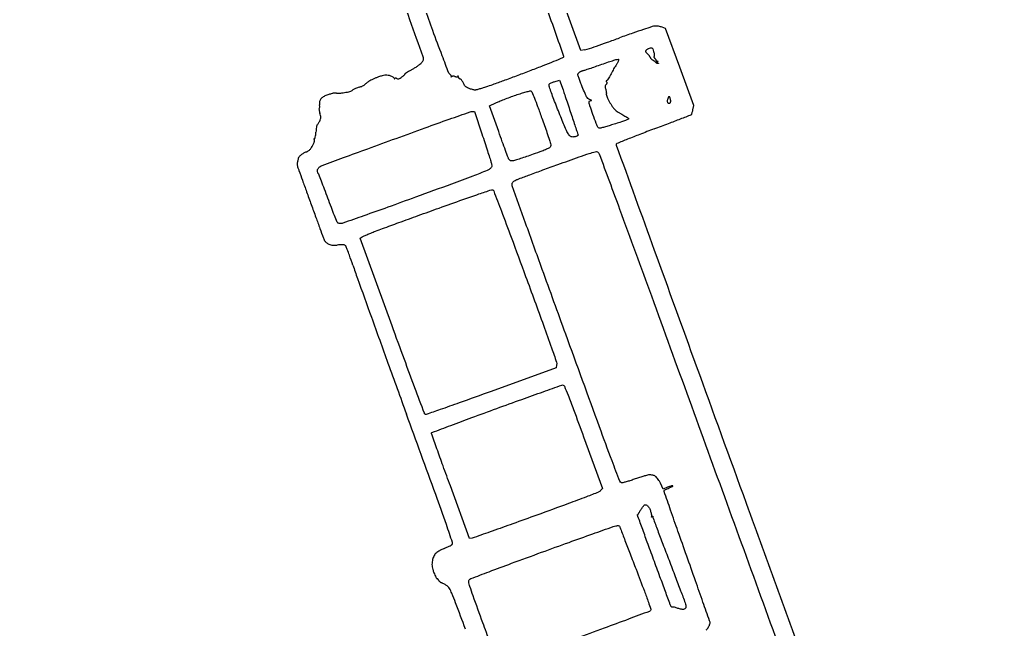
# Model space of a CAD drawing. Header units: metres. Extents: x 26.3 to 44.2, y 14.4 to 19.6.
# Drawn here: x 28.6807 to 28.837, y 15.6742 to 15.7706 of the extents above; entities that cross this region are included whole.
import ezdxf

# ---------------------------------------------------------------- set-up
doc = ezdxf.new("R2010")
doc.units = ezdxf.units.M
doc.header["$MEASUREMENT"] = 0
doc.layers.add('Suspensions', color=6, linetype='Continuous')

msp = doc.modelspace()

# ---------------------------------------------------------------- linework, layer by layer
at = {"layer": 'Suspensions'}
for p, q in [((28.76961924019195, 15.76574288955378), (28.76120291405589, 15.78897269066203)), ((28.78301018213119, 15.76921789349726), (28.78247167216519, 15.7694444511666)), ((28.78526218903227, 15.7631364159264), (28.78301018213119, 15.76921789349726)), ((28.77019432158026, 15.76585064323209), (28.76961924019195, 15.76574288955378)), ((28.78751419766345, 15.75705493898519), (28.78526218903227, 15.7631364159264)), ((28.78734974481498, 15.75636970002919), (28.78751419766345, 15.75705493898519))]:
    msp.add_line(p, q, dxfattribs=at)
for points in [[(28.7880937947789, 15.58886764735399, -9e-06), (28.78271807773075, 15.60371463670833, -0.091432), (28.78268273703631, 15.60392685457363, -0.299413), (28.78283502586891, 15.60414984711356, -0.004576), (28.78435571974841, 15.60475834129, -0.005091), (28.78691643125866, 15.60572599027893, -0.000512), (28.7930487475221, 15.60796508356959, -0.000626), (28.79868815632567, 15.61000966410958, -0.00419), (28.8015024687965, 15.61099943174325, -0.002185), (28.80334680635071, 15.61162176150239, -0.302879), (28.80356051721494, 15.61156327393618, -0.091468), (28.80365453022755, 15.61140393423787, -5e-06), (28.80972229165918, 15.59481243747512, -0.000212), (28.81641032528297, 15.57650026192034, -0.000128)], [(28.76375103618077, 15.7736504735921, -0.001887), (28.76553225826387, 15.76865402413429, -0.000293), (28.76686397347838, 15.7648663294682, -0.25685), (28.76683348015222, 15.76468357363425, -0.129295), (28.76671166475116, 15.76459183410392, -0.00063), (28.76526404382185, 15.76400176159562, -0.002832), (28.76360814151186, 15.76334012301342, -0.001782), (28.76166625522016, 15.76258492079274, -0.001781), (28.75960520014307, 15.76180023502846, -0.001898), (28.75758189139982, 15.76104691868921, -0.001802), (28.7558366355645, 15.76041179352524, -0.008826), (28.75484260271953, 15.76007379822281, -0.001051), (28.75415645630628, 15.7598555140029, -0.001698), (28.75357145221581, 15.75967294138217, -0.000249), (28.75305166085017, 15.7595129383957, -0.118999), (28.75301686739592, 15.75951080651018, 0.056861), (28.75299207079133, 15.7595123464907, 0.01205), (28.75294882435967, 15.75950906800429, 0.012466), (28.75289859665562, 15.75950277436178, 0.011553), (28.75284744537926, 15.75949385008338, -0.104741), (28.75276616695549, 15.75949489880903, -0.007879), (28.75255046956249, 15.75954708682097, -0.01061), (28.75229329231855, 15.75961947052119, -0.007864), (28.7520121597598, 15.75970993030267, -0.025946), (28.75162694086211, 15.75986330628832, -0.071486), (28.75138202084588, 15.76002151039706, -0.075901), (28.75119985858363, 15.76023645251026, -0.032014), (28.75102208751323, 15.76057174173055, 0.024042), (28.75089920058444, 15.76081271598763, 0.029826), (28.75076142874662, 15.76102332521322, 0.030712), (28.75062821627866, 15.76118137081321, 0.152298), (28.75052778728401, 15.76123712408507, -0.038859), (28.75044415968958, 15.76126136969408, -0.045868), (28.75037005528202, 15.76129730711585, -0.051927), (28.75031511891258, 15.76133880838883, -0.152168), (28.75029189075856, 15.76137955905148, 0.024496), (28.75027842290106, 15.76142918592179, 0.007914), (28.75025375179744, 15.76150125984691, 0.00787), (28.75022373836281, 15.76158066327011, 0.008755), (28.75019224088757, 15.76165628958015, 0.01526), (28.75015255954315, 15.76174000010529, 0.347009), (28.75012989784684, 15.76175038211155, 0.319814), (28.75011286362227, 15.76173069741511, 0.014155), (28.75010657574236, 15.76163546948397, -0.184342), (28.7500753842584, 15.76156215585236, -0.193523), (28.75000401079382, 15.76153013909551, -0.092817), (28.74988260355349, 15.76154796227876, -0.026372), (28.74970495141677, 15.76161966232197, 0.04551), (28.74954377106027, 15.7616776536502, 0.055654), (28.74938533792799, 15.76170050137863, 0.065606), (28.74925273832192, 15.76168733232646, 0.16145), (28.74917033336046, 15.76163679090923, -0.017449), (28.74911855309206, 15.76157955542626, -0.177663), (28.74909016819193, 15.76156588335196, -0.511143), (28.74907881360681, 15.7615787544896, -0.04125), (28.74909474099436, 15.76162942040129, 0.158674), (28.74909997819449, 15.76170174823315, 0.080017), (28.74906379830693, 15.76178681547946, 0.06655), (28.74899341709871, 15.76187127329465, 0.053553), (28.74889824611942, 15.76194156488685, -0.170526), (28.7486945808418, 15.76218148715475, -0.001007), (28.74764369128197, 15.7649396922833, -0.002678), (28.7461637444643, 15.7689117635402, -0.000543), (28.74358313908504, 15.77597670776208, -0.000563)], [(28.78946628994876, 15.67405925445408, 0.051486), (28.7897553069893, 15.67439936518202, 0.031588), (28.78989496416088, 15.67463323569152, 0.033219), (28.79000142640185, 15.67487901540517, 0.035246), (28.79006353757843, 15.67510180642821, 0.110092), (28.79006077020766, 15.67525649686211, 0.025211), (28.78999049518183, 15.67549408104833, 7.9e-05), (28.78894638420005, 15.67846311641034, 0.00045), (28.78776226740525, 15.68181892490147, 0.000282), (28.78637055061348, 15.68574473823829, -0.000722), (28.78498629450502, 15.68966045437765, -0.001181), (28.78382593362606, 15.6929830149013, -0.000108), (28.78279462866899, 15.69596069282236, -0.135242), (28.78278659178399, 15.69608542597315, -0.198586), (28.78283792932086, 15.69616101881703, -0.019789), (28.78302923311637, 15.69627636103254, -0.022499), (28.78327806738295, 15.69639903051812, -0.01599), (28.78356682826929, 15.69651471372636, 0.012713), (28.78384421311439, 15.69662373657735, 0.026029), (28.78405437998567, 15.69672576625714, 0.037031), (28.78418130726127, 15.69680856993946, 0.563698), (28.78417670539673, 15.69685107017893, 0.162097), (28.78408764390311, 15.69686135222245, 0.016063), (28.78387566929906, 15.6968097957132, 0.018929), (28.78362105678786, 15.69672863790433, 0.013919), (28.78334535320143, 15.69662035238479), (28.78265176193553, 15.69632539417806), (28.78220155880391, 15.69725462493497, 0.01722), (28.78197461803621, 15.6976846415375, 0.031474), (28.78175635484272, 15.69801563655251, 0.038941), (28.78154063074893, 15.6982597539999, 0.065893), (28.78132169338734, 15.69842195607073, 0.057312), (28.78111569636336, 15.69850700140585, 0.031848), (28.78084978605983, 15.69856461262856, 0.031336), (28.78056959212111, 15.69858906015524, 0.043684), (28.78031855548542, 15.69857324170612, 0.030149), (28.77999626233307, 15.69850436959826, 0.005676), (28.77941738500881, 15.69833655940472, 0.006051), (28.77874475090965, 15.69812434736456, 0.00551), (28.77805604888315, 15.69788942428685, -0.008286), (28.7773862516492, 15.69766509509614, -0.011078), (28.77677102754294, 15.6974852137751, -0.008442), (28.77625484003733, 15.69735592754037, -0.104223), (28.77605334272399, 15.69735172869965, -0.259995), (28.77576879283598, 15.69758926512375, -0.001651), (28.77455276896768, 15.70078903331292, -0.00254), (28.77255241393767, 15.70618847567008, -0.000191), (28.76720311916393, 15.7208732033598, -0.00042), (28.76348545870292, 15.73111774891263, -0.001119), (28.76085454980725, 15.73843779217649, -0.000146), (28.75874383223856, 15.7443575253618, -0.121731), (28.75871333361952, 15.74466169194008, -0.103172), (28.75877164157651, 15.74482245457741, -0.065475), (28.75889803476036, 15.7449773783145, -0.051171), (28.75909341204279, 15.74512697058008, -0.027496), (28.75936062106859, 15.74527163885906, -0.020937), (28.75979492415316, 15.74545493786074, -0.000705), (28.76153989760587, 15.74610397991353, -0.001332), (28.76360329551054, 15.74686190621541, -0.000928), (28.76593613560708, 15.74770685619032, -0.00105), (28.7693304652293, 15.74892110194279, -0.008128), (28.77092777664669, 15.74945964277689, -0.011296), (28.77188739482897, 15.74974218121868, -0.176829), (28.77222264622549, 15.74971318025547, -0.197647), (28.77250693914173, 15.74940444285742, -0.000208), (28.77574235377015, 15.74063690216044, -0.000932), (28.78077237332544, 15.72690994492379, -9.4e-05), (28.79270786954435, 15.69412987977036, -8.7e-05), (28.80497432016086, 15.66040295903383, -0.000997)], [(28.7551928756896, 15.67214880799314, -0.001416), (28.75408158104004, 15.67517536294167, -0.000648), (28.75253489473378, 15.67944204882745, -0.01024), (28.75204006525178, 15.68090581100238, -0.025541), (28.75183808933294, 15.68168240500558, -0.246691), (28.75192936661381, 15.68199940646623, -0.111167), (28.75218218235077, 15.68216696352723, -0.000548), (28.7550660854132, 15.68326161262017, -0.00219), (28.75862642477077, 15.68459075879992, -0.000939), (28.76339186602229, 15.68633588507059, -0.000686), (28.76773213286868, 15.68790932522475, -0.00107), (28.77147546754956, 15.68925150760199, -0.000285), (28.77474504455507, 15.6904138300757, -0.038219), (28.77515163625114, 15.69052399265861, -0.026718), (28.77542810053696, 15.69056147895622, -0.101225), (28.77560042063608, 15.69054062701253, -0.149348), (28.77571372076337, 15.69045996529146, -0.084793), (28.77579309423263, 15.69030986554184, 0.011894), (28.7758786942668, 15.6900686734294, 0.000101), (28.77658374170098, 15.68822371498291, 0.000357), (28.77739534928336, 15.68610574226757, 0.00023), (28.77833873359505, 15.68365252025645, -0.001019), (28.77966576686362, 15.68018533286271, -0.006807), (28.78029900533427, 15.67844997120842, -0.006152), (28.78066771787858, 15.67735196914134, -0.24495), (28.78062622611337, 15.67710846140707, -0.141734), (28.78046450357184, 15.67698805375382, -0.000232), (28.77712520556566, 15.6757389897157, -0.001732), (28.77330928844134, 15.67432871061255, -0.00099), (28.76869277031446, 15.67265106301385, -0.000757)]]:
    msp.add_lwpolyline(points, format="xyb", dxfattribs=at)
for points in [[(28.78048602623983, 15.76613324196646, -0.034655), (28.78076520640651, 15.76618960237387, -0.213698), (28.78090220746161, 15.76614854751456, -0.136039), (28.78099743159062, 15.76600576683622, -0.011596), (28.7811265278036, 15.7655802529856, -0.017865), (28.78119050655434, 15.76531379365741, -0.025634), (28.78122646567073, 15.7650736968813, -0.023725), (28.7812361138405, 15.76488078033688, -0.220771), (28.78120208889022, 15.76480698796509, 0.226834), (28.7811778682575, 15.76475282546061, 0.096194), (28.78119546032421, 15.76467319216455, 0.067261), (28.78125220609902, 15.76457928046092, 0.040674), (28.78134179453083, 15.76448486057936, -0.030736), (28.78143059305138, 15.76439492046907, -0.061087), (28.78148668035, 15.76431214746616, -0.107974), (28.78150321388148, 15.76424959714717, -0.321848), (28.78148029122637, 15.7642145705674, 0.312898), (28.78146497048449, 15.76419197081015, 0.246367), (28.78147936459266, 15.76416523597993, 0.069642), (28.78154047742056, 15.76413535663144, 0.02276), (28.78163738344869, 15.76410851776572, -0.007698), (28.78179810494195, 15.7640691757592, -0.246379), (28.78182706906295, 15.76404280231637, -0.392993), (28.78181492226872, 15.76401406089216, -0.013145), (28.78169065998287, 15.76396214169107, 0.015506), (28.78156796985053, 15.76391019904257, 0.39027), (28.78155506327544, 15.76387924909025, 0.234639), (28.78158606563152, 15.76384973588789, 0.008342), (28.781748808234, 15.76380238068411, -0.011445), (28.78186760837413, 15.76376701032575, -0.168494), (28.78190189914195, 15.76374115112377, -0.529769), (28.78189345262781, 15.7637202186673, -0.030734), (28.78181223401264, 15.76370782205058, -0.060611), (28.78172542364549, 15.76371051947365, -0.057938), (28.78164038730033, 15.76373386045504, -0.062587), (28.78156974346081, 15.76377324805478, -0.109583), (28.78152584700075, 15.76382341527661, 0.076045), (28.78147753164993, 15.76388666002559, 0.021412), (28.78138424227505, 15.7639691167225, 0.021061), (28.78126941047808, 15.76405441734986, 0.02079), (28.78114732515179, 15.7641301454725, -0.024457), (28.78102259444547, 15.76420878649203, -0.021213), (28.78089985576001, 15.76430284233936, -0.021758), (28.78079596593106, 15.76439766480488, -0.056683), (28.78073287904027, 15.76447660086452, 0.000152), (28.78068174567338, 15.76455792430905, 7.9e-05), (28.78061796599787, 15.7646592532619, 7.9e-05), (28.78055248771171, 15.76476320877448, 0.00012), (28.78049566880271, 15.76485333764645, 0.0313), (28.78042838164498, 15.76494653787942, 0.013754), (28.78032851787631, 15.76506146373852, 0.01355), (28.7802155538924, 15.76517796024113, 0.017683), (28.78010576488959, 15.76527787369044, -0.042069), (28.77998783789713, 15.7653961946153, -0.090883), (28.77992438265898, 15.76550743680703, -0.10477), (28.77990943182538, 15.7656233010383, -0.069615), (28.77993870310881, 15.76575452993942, -0.107217), (28.78000724052887, 15.76586096986319, -0.044982), (28.78013878522481, 15.76597069347101, -0.041778), (28.78030603001464, 15.76606684695873, -0.042473)], [(28.77000555672001, 15.76260040054991, 0.036969), (28.77022194878226, 15.76265440939394, 0.001479), (28.77099229757829, 15.76291093745581, 0.002596), (28.77190270648255, 15.76322236991161, 0.001833), (28.77292243288257, 15.76358131864421, -0.004385), (28.77398675025747, 15.76394987039737, -0.009183), (28.77482211421136, 15.76421398498029, -0.003846), (28.77549597521749, 15.76440787622855, -0.391954), (28.77557572158224, 15.76436690312037, -0.143863), (28.77558101779642, 15.7642833627337, -0.02189), (28.77553658419156, 15.76412043143458, -0.022989), (28.7754649147145, 15.76392767543765, -0.018095), (28.77537039356157, 15.7637259261101, -0.010299), (28.77526569144064, 15.76353193383511, -0.014262), (28.77516337466203, 15.76336279504469, -0.010752), (28.77507223797392, 15.76322786923116, -0.146715), (28.77502607354591, 15.76319175272574, 0.169749), (28.77497630631565, 15.76314907757338, 0.003043), (28.77479952026676, 15.76284002631151, 0.007219), (28.77459907320638, 15.7624722979399, 0.004709), (28.77437791584067, 15.76204248522876, -0.012072), (28.77415130328524, 15.76161756652362, -0.018914), (28.77393417874682, 15.76126493568779, -0.01364), (28.77374230120972, 15.76099445702659, -0.29054), (28.77365441441555, 15.7609612755612, 0.148833), (28.77360772210436, 15.76095701523694, 0.315526), (28.77358898572209, 15.76092797785948, 0.133362), (28.77360610700023, 15.76087329300742, 0.036743), (28.77366056746862, 15.76080045390495, -0.101827), (28.77371395624086, 15.76070556919926, -0.115966), (28.77372213386521, 15.76060182174325, -0.103381), (28.77368257725351, 15.76049617596581, -0.067639), (28.7735985601055, 15.76039629928733, 0.108415), (28.77350526086813, 15.76026518317513, 0.083166), (28.77346394794154, 15.76009377478417, 0.060989), (28.77347532605483, 15.75987199270038, 0.027309), (28.77354135544, 15.75958701665896, -0.01737), (28.7736008776225, 15.75935151459082, -0.025325), (28.77363543761587, 15.75914028423837, -0.023117), (28.77364651949726, 15.75897085199541, -0.232092), (28.77361736085216, 15.75890843198433, 0.314461), (28.77359737889465, 15.75883992131394, 0.010206), (28.77369991577728, 15.75855546335863, 0.016234), (28.77384500839236, 15.7582111761794, 0.01015), (28.77403594298471, 15.75781752981943, 0.014645), (28.77426433042538, 15.75740065256517, 0.013389), (28.77452334919603, 15.75698498209364, 0.013534), (28.77477460195349, 15.7566263355855, 0.041863), (28.77496986158586, 15.7564045333117, 0.033827), (28.77518935658433, 15.75622053576778, 0.012877), (28.77551811978374, 15.75599354846683, 0.012684), (28.77588918023222, 15.75576443690815, 0.015174), (28.77625015212831, 15.75556843765652, -0.01048), (28.77658466252084, 15.75539084850034, -0.014616), (28.77687556412461, 15.75521716741479, -0.010959), (28.77710726103646, 15.75506223898616, -0.153802), (28.77716748116092, 15.75498372319767, -0.394807), (28.77712909756226, 15.75489368596804, -0.009609), (28.77667505751085, 15.7547035599135, -0.013238), (28.77603362255597, 15.75446878778801, -0.004677), (28.77510309456046, 15.75416553749265, -0.003283), (28.77426617194059, 15.75390745493739, -0.004412), (28.77350449503662, 15.75368535556894, -0.003066), (28.77286385664683, 15.75350889970899, -0.046277), (28.7726364101663, 15.75346982283957, -0.178256), (28.77241063026352, 15.75353356191231, -0.116564), (28.77223222571043, 15.75374080155354, -0.032816), (28.77202204986787, 15.75422033501487, -0.002279), (28.77152621650753, 15.7556091718624, -0.002109), (28.77104527723725, 15.75699456724661, -0.032791), (28.7709139349842, 15.75747977449227, -0.153272), (28.77093759218605, 15.75770342771481, -0.269389), (28.77108276380703, 15.75781038119565, 0.008705), (28.77128232581961, 15.75783567617933, 0.509132), (28.77129704124915, 15.7578635674761, 0.183641), (28.77125843610847, 15.75789961682885, 0.003134), (28.770985089707, 15.75800931874443, -0.097793), (28.77072784786968, 15.75817433022934, -0.069289), (28.77051505918622, 15.75844450851351, -0.0311), (28.77026854817711, 15.7589339304044, -0.004206), (28.76982495359267, 15.75999496086136, -0.004999), (28.7695428796226, 15.76070616399796, -0.007425), (28.76931139835323, 15.76133496124407, -0.003735), (28.76912794952267, 15.76186980850782, -0.134889), (28.7691208756808, 15.76199881886067, -0.086421), (28.76915449762775, 15.76208160525726, -0.034395), (28.76922666004663, 15.76218121337474, -0.032757), (28.76932113641098, 15.76228037454959, -0.035342), (28.76942550905069, 15.76236365121697, -0.033429), (28.76954986727468, 15.7624375136401, -0.020404), (28.76970526059718, 15.7625084641428, -0.020414), (28.76986571208675, 15.76256643263567, -0.033809)], [(28.76540173665425, 15.76081792328387), (28.76624717777634, 15.76107633177866), (28.76677760203589, 15.75952883537761, -0.001069), (28.76704319103813, 15.75874855251404, -0.00038), (28.76741950901596, 15.75763236257462, -0.000377), (28.7678307026245, 15.75640659248087, -0.000445), (28.76821796436057, 15.75524583713062, -7.1e-05), (28.76856926931032, 15.75418922879045, -0.000111), (28.76887084128026, 15.75328109355493, -2.7e-05), (28.76913486066247, 15.7524853066373, -0.004471), (28.76916273666382, 15.75239868854914, -0.276878), (28.76915005661937, 15.75234637908627, -0.047865), (28.76906859285642, 15.75227816726602, -0.040247), (28.76894569929731, 15.75220763991143, -0.025767), (28.7687933385899, 15.75214518609145, -0.038569), (28.76861593547142, 15.75209791637849, -0.029752), (28.76841717368247, 15.75207317913368, -0.030507), (28.76822764370307, 15.75207254639897, -0.060984), (28.7680804154981, 15.75209925685071, -0.112458), (28.7679282425596, 15.75218745495498, -0.038342), (28.76775408841034, 15.75237631428916, -0.032685), (28.76757303689623, 15.75263930991955, -0.021189), (28.76739748784964, 15.75296434890954, -0.013032), (28.76718530917849, 15.75343097363122, -0.001819), (28.76677506127741, 15.75440930523788, -0.00208), (28.76629831653445, 15.75557155207892, -0.001764), (28.76580410999031, 15.75680324948292, -0.003193), (28.76533595875919, 15.75800432870408, -0.004618), (28.76493887674129, 15.75907208367906, -0.002451), (28.76461606773069, 15.75997917677263, -0.073949), (28.76457063053576, 15.76021624900568, -0.096278), (28.76460011087037, 15.76041100989385, -0.151644), (28.7647007306612, 15.76054525877141, -0.072371), (28.76491900494738, 15.76065948386436, -0.010251)], [(28.75930392197157, 15.75869642630562, -0.005841), (28.76019688294052, 15.75899186787309, -0.010322), (28.76094132053153, 15.75921174473028, -0.006312), (28.76154564645489, 15.75936858445931, -0.171048), (28.76170758220886, 15.75935274289237, -0.187551), (28.76184006903043, 15.75921437030284, -0.003155), (28.76224597180008, 15.75821716725262, -0.006441), (28.76275252797079, 15.75690089723395, -0.002451), (28.76342607503647, 15.75505334585579, -0.001697), (28.76424083157725, 15.75275948936063, -0.010648), (28.76462799819608, 15.75157774140687, -0.015387), (28.76482523000552, 15.75084964264875, -0.169109), (28.76479508486826, 15.75055302805706, -0.152275), (28.76461784272125, 15.75035835275244, -0.028112), (28.76418091719284, 15.75013431906296, -0.016528), (28.76343725418405, 15.74983337086657, -0.003009), (28.76203834630272, 15.74932990803794, -0.002874), (28.76099883571908, 15.74896954854521, -0.003715), (28.76004050176406, 15.74865141239258, -0.002825), (28.75923448422406, 15.74839549644234, -0.032757), (28.75891261394709, 15.74831799023856, -0.037852), (28.75867160913742, 15.74829499138866, -0.077065), (28.75848358966764, 15.74832040444069, -0.09582), (28.75833902757818, 15.74839552485774, -0.089503), (28.7582288131606, 15.74852068738137, -0.045721), (28.75812002013788, 15.74874472046505, -0.000909), (28.75767445563033, 15.74993253355418, -0.002158), (28.75716224738467, 15.75132390060812, -0.001446), (28.75658798965839, 15.75291919470303), (28.75512259612831, 15.75702731519011), (28.75611648254671, 15.75748472514917, -0.013155), (28.75664288575287, 15.75771040440186, -0.003858), (28.75746277006361, 15.75802934479722, -0.003872), (28.75839121611004, 15.75837408835346, -0.004147)], [(28.78358159771834, 15.75851700230673, -0.398323), (28.78359257457261, 15.75851224285481, -0.003827), (28.78362915159497, 15.75842474939032, -0.009822), (28.78366993252097, 15.75831919179744, -0.005892), (28.78371440326703, 15.75819236349242, -0.02968), (28.78375358287503, 15.75804862762689, -0.024363), (28.78377863521633, 15.75789145953921, -0.02503), (28.78378736486677, 15.75774439814897, -0.057772), (28.78377564865396, 15.75763446997659, -0.048302), (28.7837459917813, 15.75754440731845, -0.046291), (28.78369927439559, 15.75746033058759, -0.049869), (28.78364352914302, 15.75739405920611, -0.106081), (28.78358706030184, 15.7573586204957, -0.172793), (28.78352769120771, 15.7573582128647, -0.093669), (28.78346362897871, 15.7573950758645, -0.074039), (28.78340454940522, 15.75746324954963, -0.054348), (28.78336028398935, 15.75755312146163, -0.075569), (28.78333636180927, 15.75767222959223, -0.035013), (28.78333994255451, 15.75783042579904, -0.033667), (28.78336719890796, 15.75799939458752, -0.039834), (28.78341606679329, 15.75815360975611, -0.003977), (28.78347307359032, 15.75829055620899, -0.006256), (28.78352442971441, 15.75840714693793, -0.002091), (28.78357022499043, 15.75850657518508, -0.199052)], [(28.74034409286001, 15.75185904916726, -0.001003), (28.7449629096887, 15.75353261527408, -0.001784), (28.74877380034189, 15.75488945958025, -0.000375), (28.75205874412717, 15.75604308503591, -0.089827), (28.75237056208435, 15.75609270619427), (28.7527625169901, 15.75608432990487), (28.75392860754508, 15.75257233497552, -0.000611), (28.75438963582165, 15.75117812504411, -0.000784), (28.75481028721659, 15.74989402062943, -0.000601), (28.75515997428291, 15.74881646894657, -0.006748), (28.75529258407448, 15.74838641053038, -0.001247), (28.75537132625843, 15.748115748954, -0.001482), (28.75544426552696, 15.7478598302427, -0.001283), (28.75550460632901, 15.74764359137805, -0.009546), (28.75553106725889, 15.74754016172899, -0.164172), (28.7555227088117, 15.74745155935842, -0.038387), (28.75545067690555, 15.74731852200964, -0.035574), (28.75533953656668, 15.74717051949041, -0.028461), (28.75520038757855, 15.7470276277066, -0.092667), (28.7547722928681, 15.74676104389915, -0.002034), (28.75248011750184, 15.74587703994708, -0.003118), (28.74912600024136, 15.74462302888995, -0.000707), (28.74341827897252, 15.7425386891158, -0.000867), (28.73901674044046, 15.74094702740979, -0.001384), (28.73524840613394, 15.73960349738848, -0.000259), (28.73191934303791, 15.73842888978807, -0.073194), (28.7316296692916, 15.73837241333909, -0.030186), (28.73147343828901, 15.73837458926478, -0.028973), (28.73131641837159, 15.7383954707317, -0.030244), (28.73118039730235, 15.73843029077977, -0.085432), (28.73109377762821, 15.73847555356566, -0.134877), (28.73100461258414, 15.73859268050091, -0.001124), (28.73057474922591, 15.73966799441948, -0.003891), (28.73009187569201, 15.74091197769733, -0.002484), (28.72954890481757, 15.74236544222978, 0.001968), (28.72900609852486, 15.74382305206086, 0.003023), (28.72852356149617, 15.7450803016223, 0.001018), (28.72809809742395, 15.74616261300025, 0.084925), (28.72800573848049, 15.74631460339384, -0.088093), (28.72794933320815, 15.74640875855519, -0.041843), (28.72791008673637, 15.74654504975142, -0.039751), (28.72789201215406, 15.74669847562675, -0.045066), (28.72789974904688, 15.74684638882387, -0.0808), (28.72794674634739, 15.74699641382989, -0.047306), (28.72804689370874, 15.74715637472891, -0.045815), (28.72818086091183, 15.74730148744729, -0.057504), (28.72832987033011, 15.7474076138273, -0.03714), (28.72863821838594, 15.74754893096851, -0.000166), (28.73201567818469, 15.74880160171349, -0.000797), (28.73585683756031, 15.75021784303554, -0.000503)], [(28.74716481951716, 15.74083101169762, -0.001161), (28.75089757219619, 15.74216245713111, -0.003459), (28.7534621313329, 15.74305059414741, -0.001017), (28.7554409829014, 15.74371611642238, -0.191949), (28.75565068439208, 15.74370417541608, -0.194864), (28.75579913815731, 15.74354473300076, -0.000412), (28.75701659500624, 15.74034905448253, -0.00215), (28.758571175965, 15.73620474523652, -0.000676), (28.76086251850174, 15.72998974623573, -0.000441), (28.76368640791635, 15.72227724017948, -0.003455), (28.76497224918877, 15.71867879582954, -0.002857), (28.76574297292567, 15.71643282710825, -0.139858), (28.7657649423173, 15.71596516957258), (28.76566864347064, 15.71555568968669), (28.75538379694394, 15.71181072847375, -0.000783), (28.75032613907676, 15.70997807802149, -0.003362), (28.74730456567391, 15.70891145887486, -0.001066), (28.74512851227131, 15.70816491448648, -0.250982), (28.74492661314658, 15.70819821186495, -0.140429), (28.74482628264005, 15.70833395130145, -0.00011), (28.74332170373344, 15.71236475134085, -0.001211), (28.74165338275873, 15.71687053751555, -0.00074), (28.73970509643763, 15.7221961859857), (28.73465591935989, 15.73606171440112), (28.73495733250171, 15.73625833195912, -0.040749), (28.73516032263413, 15.73636831668585, -0.003484), (28.73570384979126, 15.73660334011021, -0.004589), (28.73635765654634, 15.73687360542966, -0.00354), (28.73707540767585, 15.7371567302666, -0.004362), (28.73820622762919, 15.73758227203665, -0.000488), (28.74078854470161, 15.73852553663093, -0.000593), (28.74386408810153, 15.73964143159751, -0.000481)], [(28.75628410998162, 15.70910535885003, -0.001157), (28.76023959877058, 15.71054226448893, -0.001875), (28.76361026992085, 15.71174363947741, -0.000263), (28.76660820834308, 15.7127977432281, -0.139694), (28.76680068936388, 15.71280930398965, -0.245846), (28.7669903288946, 15.71264966056404, -0.003357), (28.76757355673498, 15.71119882143346, -0.005148), (28.76843101067257, 15.70895635119577, -0.000839), (28.77004143095599, 15.70458860188201), (28.7730369014, 15.69642212864612), (28.77273880944707, 15.69610252582356, -0.11114), (28.77237550325274, 15.69585459515959, -0.002703), (28.77047268250003, 15.69511204801363, -0.003795), (28.76763020912088, 15.6940451731907, -0.000793), (28.76263079749208, 15.6922208766621, -0.000776), (28.75883935396962, 15.69085083246896, -0.001217), (28.75557556270157, 15.68968614246964, -0.000299), (28.75271648525178, 15.68867563774546, -0.04761), (28.75238860918612, 15.68859401362278), (28.75195634088212, 15.68852919692177), (28.74893466905053, 15.69683117204804, -0.000885), (28.74777970307584, 15.70002198124306, -0.001455), (28.74681527257059, 15.70272587921213, -0.000121), (28.74595860567671, 15.70515179293249, -0.196355), (28.74596289948343, 15.70524016600675, -0.196425), (28.74602808472132, 15.70530047391146, -7.9e-05), (28.74901534043138, 15.70641971209187, -0.001177), (28.75234226948789, 15.70765669319449, -0.000714)], [(28.78003023866239, 15.69380579628802, -0.101275), (28.78015682854974, 15.69371613616164, -0.031875), (28.78030506137551, 15.6935361491222, -0.030366), (28.78044887984617, 15.69330903996206, -0.029403), (28.78056584960268, 15.69306377430116, -0.021182), (28.78065892812868, 15.69280383866306, -0.020208), (28.78073132848841, 15.69253287334102, -0.020632), (28.78077562384203, 15.69228864509914, -0.065014), (28.7807770064913, 15.69212251317125, 0.012303), (28.78076134605038, 15.69196143102906, 0.178436), (28.78077696565613, 15.6919072812146, 0.450909), (28.7808116304053, 15.69190416790738, 0.036266), (28.7808814208593, 15.6919805008255, -0.038199), (28.78094674832797, 15.69205140023235, -0.29532), (28.78098906837785, 15.69205890895715, -0.26973), (28.78101616493411, 15.69202290513456, -0.033909), (28.78102128123906, 15.69192158216646, 0.093458), (28.78105263156164, 15.69173788325146, 0.00039), (28.78176969792987, 15.68981058509395, 0.001913), (28.78259473225831, 15.68762396022836, 0.001203), (28.78357496068502, 15.6850742365298, -0.001337), (28.78456151068226, 15.68250600854636, -0.002009), (28.78540712111046, 15.68025989578678, -0.0008), (28.78612175359494, 15.67832885689, -0.045571), (28.78622020620003, 15.67796138276676, -0.030964), (28.78624907247071, 15.6776970704216, -0.110373), (28.78621995462485, 15.6775304220215, -0.142533), (28.78612816284077, 15.67741597670661, -0.065738), (28.78595731341425, 15.67732695439019, -0.089135), (28.78577856472877, 15.67729603812654, -0.032638), (28.785521752136, 15.67731450583748, -0.031106), (28.78523740967733, 15.67737191750623, -0.032426), (28.78496642586421, 15.67746360225676, 0.017806), (28.7847074531686, 15.67755974491124, 0.021803), (28.78445907841661, 15.67763016154043, 0.020933), (28.7842489512961, 15.67767074918184, 0.12515), (28.78413887048201, 15.67765969817127, -0.133235), (28.78405937602692, 15.6776529922449, -0.094592), (28.7839755191684, 15.67768545844178, -0.082613), (28.7839000726975, 15.67775201126548, -0.070558), (28.78384529337933, 15.67784293735198, -0.011771), (28.78376644909049, 15.67804161176925, -5.6e-05), (28.78300156467314, 15.68011042062574, -0.000261), (28.78213319967526, 15.68246369077805, -0.000165), (28.78112276415548, 15.6852091645444, -0.000709), (28.78012490541805, 15.68793515221634, -0.001196), (28.77929690538291, 15.69022407678702, -8.2e-05), (28.77856169394166, 15.69227284441316, -0.665658), (28.77858045962607, 15.69229000072027, 0.266081), (28.77861697090906, 15.69229315168828, 0.053608), (28.77866819763869, 15.69233747492568, 0.043619), (28.77872380647305, 15.69240865399359, 0.028158), (28.7787757973736, 15.69249951733274, -0.010143), (28.77883679212221, 15.69261562293103, -0.004496), (28.7789217489572, 15.69276644567392, -0.004448), (28.77901461893894, 15.69292463564467, -0.005984), (28.77910168962124, 15.69306609755063, -0.008622), (28.77919580372931, 15.69320945097278, -0.005425), (28.77931043166855, 15.69337379279298, -0.005445), (28.77942674415322, 15.69353305953403, -0.009937), (28.77952562750085, 15.6936600633471, -0.041808), (28.77964841762121, 15.69378797197125, -0.110723), (28.77975895417101, 15.69384860157382, -0.120319), (28.7798789642264, 15.69385360462005, -0.054195)]]:
    msp.add_lwpolyline(points, format="xyb", close=True, dxfattribs=at)
for centre, radius, start, end in [((26.89675579506297, 15.11206065876996), 1.959757097374522, 19.63620087870196, 19.84063216578501), ((12.91601054720966, 10.12375602029227), 16.80375995548327, 19.61498169759572, 19.63629572751312), ((28.81164158574298, 15.67251539038177), 0.1017777592854947, 108.3949894837407, 109.4098056979483), ((28.81679813411635, 15.65700979850499), 0.1181183030517, 107.6985181467018, 108.3950034983333), ((28.78148098353991, 15.76768293175213), 0.001946690565784529, 94.47918625708378, 107.6984566231876), ((28.78147632981702, 15.76774243523431), 0.001887005379436863, 86.25779065066581, 94.47941491299953), ((28.78137068467666, 15.76612724940716), 0.003505642507363633, 81.08645032209607, 86.25777710539161), ((28.7813758001411, 15.76616000121851), 0.003472493620842545, 75.90126195541676, 81.08610364132794), ((28.78179936667367, 15.76784644270152), 0.001733674054834863, 67.1827990534534, 75.90130038356855), ((28.66978698627334, 16.05933417581291), 0.3102236974499201, 289.5894559323835, 289.9719622012482), ((28.85233494539421, 15.55702358520226), 0.2242290009424288, 109.4098193950259, 109.9720044560151), ((28.76966013255338, 15.76870165176483), 0.002900621928179688, 280.6123733818322, 288.7431276986928), ((28.67542881355751, 16.0464054553326), 0.2961563874225655, 288.7432606709448, 289.0439487493004), ((28.70902816279505, 15.94906847247044), 0.1931835536172676, 289.0439482694226, 289.5894030604972), ((28.74386207822813, 15.76446429577431), 0.0008294391401433929, 359.699380695187, 19.61507345252619), ((28.74422320582744, 15.76446240048973), 0.0004683065674077368, 338.6844638506261, 359.6994423698337), ((28.73654788639141, 15.77381808930954), 0.01273395485649141, 298.9420885789358, 301.2776128841345), ((28.73582528362714, 15.77500763404695), 0.01412577791890776, 301.277559799906, 303.4382342196655), ((28.73670002943555, 15.77368289184943), 0.01253828866901726, 303.4383473116937, 305.6065840997961), ((28.74251764204643, 15.76555892581454), 0.002546119703975541, 305.6063644374038, 312.6764826079544), ((28.74314922018595, 15.76487392057837), 0.001614388455243989, 312.676642227712, 321.5983568778345), ((28.74302271691372, 15.76497419735323), 0.001775814938334863, 321.5982150344872, 329.9045268428004), ((28.7432517182593, 15.76484147442842), 0.001511132126187737, 329.9045156750655, 338.6843486110326), ((28.74150741441963, 15.75054241192454), 0.01171187972673988, 114.2241189139381, 116.2928987291174), ((28.7421107172046, 15.74920154753629), 0.01318221695264047, 112.162047733397, 114.224181777957), ((28.74160538762921, 15.7504422357657), 0.01184256578101378, 109.9274771193066, 112.1621708788458), ((28.74140218760073, 15.75100266453524), 0.01124643604950919, 106.841599825661, 109.9273640298318), ((28.73881906951346, 15.75953590652007), 0.002330791494964918, 96.92693058880084, 106.8411621024629), ((28.73872362027812, 15.76032166127612), 0.001539260640891548, 84.08367461602506, 96.92738487712586), ((28.73860008707205, 15.75912974490361), 0.002737561559645388, 75.73740463535978, 84.08331281637382), ((28.73858705984351, 15.75907844420262), 0.002790490478369093, 70.13411691966688, 75.7376731863457), ((28.73883086406743, 15.75975322967481), 0.002073011605540867, 63.13173296613549, 70.13384788734693), ((28.73902628133005, 15.76013892969813), 0.00164063166331742, 55.88376454506107, 63.13201323918215), ((28.73984075652299, 15.7613411727902), 0.0001884752349926507, 20.27618813636633, 55.88338646341724), ((28.74045095043568, 15.76156660784853), 0.0004620303965135508, 200.2768542053171, 210.0298089065724), ((28.74014723379116, 15.7613910417841), 0.0001112209851765653, 210.0278326613157, 238.1193679064633), ((28.74010773353288, 15.76132753741146), 3.643411641415523e-05, 238.1220986832405, 295.1846064718533), ((28.74009808413214, 15.7613480634532), 5.911515079634436e-05, 295.1822502759874, 334.9990763336693), ((28.74021765376704, 15.76129230604721), 7.28158384152491e-05, 109.2984805271681, 154.9999158254239), ((28.7402702196529, 15.76114218652963), 0.0002318725638701122, 89.9975703825567, 109.2983051005672), ((28.74027021898078, 15.760987865571), 0.0003861935224344755, 75.23155763573176, 89.99844153039656), ((28.74020798352388, 15.76075180641947), 0.0006303188490693976, 65.00007970651649, 75.23111705157623), ((28.74066078828639, 15.761722850497), 0.0004411095215977722, 244.9999481724372, 266.2364869279688), ((28.74066131903461, 15.76173089164131), 0.0004491681624451168, 266.2362579276063, 287.1864652260046), ((28.74052642379803, 15.76216701921692), 0.0009056810177377394, 287.1867123352164, 300.85409446746), ((28.73862566220844, 15.76534875004692), 0.004611933261587765, 300.8540477427244, 304.9447611068719), ((28.73898702179428, 15.76483162530141), 0.003981061838351819, 304.9446733412297, 308.4690026806242), ((28.74030397293585, 15.7631741533128), 0.001864089069917036, 308.4689588429378, 314.6849429996118), ((28.74067856180935, 15.76279541788573), 0.001331400279107249, 314.6850691512711, 321.0663985605862), ((28.74172715677584, 15.76202817958224), 2.927431348084456e-05, 125.5181306514377, 231.7167226579654), ((28.74168865459118, 15.76197939746384), 3.287158984124338e-05, 321.0660866100586, 51.71740441192991), ((28.74764384593131, 15.75373909411581), 0.01021338686353692, 123.7636894301883, 125.5189686101648), ((28.74603797766069, 15.75614115541438), 0.007323973188811293, 120.6953613806344, 123.7634816654091), ((28.75020016444562, 15.74912990685077), 0.01547758620717508, 118.9420802111977, 120.6952968639582), ((28.73412368968123, 15.75881537520663), 0.0009408408967017765, 118.3392006519023, 130.8164219444405), ((28.73525583582949, 15.75671623817895), 0.003325821224056848, 113.4648881926771, 118.3395654220495), ((28.73541856804861, 15.75634139457895), 0.003734464710900659, 108.7086797243915, 113.4651506709336), ((28.73519496752953, 15.75700157554809), 0.00303744526845105, 103.1547467841908, 108.70814167903), ((28.733830393191, 15.76284009841988), 0.002958421011771945, 283.1552241765905, 288.7138871858027), ((28.73381768789933, 15.76287764941193), 0.002998063176661634, 288.7136127268349, 294.2170747686554), ((28.73399978226956, 15.76247279217963), 0.00255414005470082, 294.217089590781, 299.8799684302847), ((28.73501011561399, 15.76071434463734), 0.0005261086876199556, 299.8800572200474, 318.1550190734591), ((28.73642452982953, 15.75944769738977), 0.001372565276739775, 131.3543787297028, 138.1545373836328), ((28.73878180417943, 15.7567696674673), 0.004940279758834887, 128.7331645555851, 131.3549050578897), ((28.73910258107787, 15.75636968375224), 0.005453002675693888, 126.1476723807153, 128.7327483157565), ((28.73837758233557, 15.75736216681929), 0.004223919352760649, 123.0169749063065, 126.1476507397546), ((28.73737770516791, 15.75890083802601), 0.002388908880638852, 116.2927549779929, 123.0168910588892), ((28.72912771193217, 15.75755602444051), 0.00089044668983724, 143.2336803029325, 157.3680196360781), ((28.72920479695254, 15.75749843229115), 0.0009866701590313203, 129.6464230799472, 143.2338743917267), ((28.72990496040779, 15.75665346484817), 0.002084030101690647, 121.878768293424, 129.6462464571856), ((28.73012612484922, 15.75629786490599), 0.002502796180791542, 114.721298375827, 121.8788801725058), ((28.73028323119872, 15.75595666014297), 0.00287843310014623, 108.2765952198366, 114.7215876593948), ((28.73580294186006, 15.73924379749092), 0.02047919966898459, 107.4374168046026, 108.2766816313418), ((28.73608897705275, 15.73833263548186), 0.02143420349942851, 106.6259349458316, 107.4370106145187), ((28.73541919655785, 15.7405761763569), 0.01909281896354651, 105.8246985718142, 106.6263778489883), ((28.73109990750401, 15.75581517279331), 0.003253523830266237, 102.8566245239973, 105.8248382995565), ((28.73066553040229, 15.75771830698588), 0.001301447187113313, 96.80662562387438, 102.8558839145641), ((28.73074146265079, 15.7570822080367), 0.001942062188086738, 92.32528053185774, 96.80684346607826), ((28.73073627996556, 15.75720990374867), 0.001814261346645338, 87.76980034840744, 92.32536065751432), ((28.73078046845785, 15.75834429735743), 0.0006790074181540419, 78.28335842440552, 87.77070010774779), ((28.73103529547967, 15.75957294002471), 0.0005757832477225254, 258.2818802362897, 272.7435906214669), ((28.73055603454403, 15.7695718500689), 0.01058617250667118, 272.7441309383572, 274.4803890232698), ((28.73054462135287, 15.76971712954297), 0.0107318995997768, 274.4805459359546, 276.5261801212484), ((28.73014818354533, 15.77318272989745), 0.01422010096321481, 276.5260934486312, 278.1826001788117), ((28.73094215846769, 15.76766098929943), 0.008641569309725922, 278.1826555803636, 281.3696997506601), ((28.73192723052962, 15.76276221278518), 0.003644732479907459, 281.3696819404078, 287.4445907855942), ((28.73232363505082, 15.76150072763911), 0.0023224309567413, 287.4445766243886, 295.0552409999314), ((28.73293628300712, 15.76019018705425), 0.0008757609381012316, 295.0556046765015, 310.8170712479015), ((28.7281943207093, 15.75652682291122), 6.131058859052755e-05, 109.9993617920096, 180.8499622652977), ((28.72948537274876, 15.75654598493347), 0.001352504823284461, 180.8503148925486, 188.3776475713749), ((28.72814686015865, 15.75665721798811), 7.745316730273824e-05, 290.0009389302232, 345.5853939426651), ((28.72953489302567, 15.75739151746798), 0.001328661858087463, 178.6832554103572, 189.3746776551615), ((28.72957549141378, 15.75739058796206), 0.001369270885232468, 168.2307451267513, 178.6834089952847), ((28.72738700619488, 15.75685254343705), 0.0008620104164736481, 345.5840019804559, 355.1006287055896), ((28.72614309143614, 15.75683153548427), 0.00210905509433041, 3.61755009298268, 9.375022813134068), ((28.72947361086307, 15.75741181893752), 0.001265201673097525, 157.3682244077551, 168.2309255026552), ((28.72699993391605, 15.75688571446745), 0.001250501428270622, 355.1010163314419, 3.617206092220437), ((28.73000934072129, 15.75662315242789), 0.001882124742113214, 188.3777527821293, 195.5612069282855), ((28.73164596294005, 15.75707892414201), 0.003581024427870811, 195.5614048317411, 200.0001267523816), ((28.72467196297016, 15.7545405793169), 0.003840556942105833, 14.07521526725055, 20.00011203580805), ((28.72750883907161, 15.75522184310888), 0.0009191266405978353, 341.3003467143786, 358.2584452613606), ((28.72740208343538, 15.75522509191839), 0.00102593169957443, 358.2582844963183, 14.07472246872085), ((24.52116752594135, 26.83454400162089), 11.8718623006345, 291.0503749897749, 291.0593131313745), ((28.78711433385613, 15.75566644148713), 5.409125065476874e-05, 291.0590812547892, 331.8811918497366), ((28.78702456626207, 15.75571441244429), 0.0001558725538150358, 331.8806568003942, 345.3349588646765), ((28.73579461458327, 15.76911980712885), 0.05311068872437076, 345.3361358479358, 345.556839122396), ((28.76405615386595, 15.76184108930475), 0.02392688610047995, 345.5561216084009, 346.1265572112625), ((28.74702739901883, 15.76604676260085), 0.04146730170290659, 346.1267477307397, 346.504670349859), ((28.73358999307141, 15.75265473526626), 0.005938070889349771, 170.6283163802439, 174.1760168333494), ((28.73528519833373, 15.75237492428573), 0.007656213801168883, 168.3821555669172, 170.6280782262003), ((28.72786348281109, 15.75390079263842), 7.926616186354036e-05, 109.9998223738991, 168.3821180736457), ((28.72779078079096, 15.75410054021245), 0.0001333007148143148, 290.0000445611545, 323.5499915377325), ((28.72525303508081, 15.75597496662865), 0.00328823774733144, 323.5497424611737, 326.8330243604498), ((28.72520959838371, 15.75600335145899), 0.003340126524913519, 326.833076112754, 330.7734915066649), ((28.7237910300908, 15.75679700111961), 0.004965615923582706, 330.7737220824584, 333.7011480117388), ((28.72582521696617, 15.75579169425615), 0.002696572483354704, 333.701144274703, 341.3005910386139), ((28.33229310919574, 16.93771880653243), 1.266592042445398, 290.7586757651442, 290.8686836533605), ((28.55287630225035, 16.35911923690707), 0.6473712360857101, 290.8687011229573, 291.0504432974766), ((28.72528452996832, 15.75259803088587), 0.00232467812149206, 340.3404429026394, 346.7094059972853), ((28.72443347044818, 15.75279907752489), 0.003199162002293123, 346.7091931810647, 352.9824305903541), ((28.72065173281213, 15.7532645618432), 0.007009439577228339, 352.9826889958757, 356.4724197873893), ((28.73824219348198, 15.7521801610852), 0.01061441447294991, 174.1757301921417, 176.4722973461069), ((28.84023786327242, 15.59437577048754), 0.1695710722238802, 111.192344115025, 111.8934130864061), ((28.8954094286227, 15.45207901169117), 0.3221891222282569, 110.7587572369715, 111.1923711789296), ((28.72435667582356, 15.75199897750938), 0.003038127797943956, 324.9222151285762, 328.9959743222075), ((28.72122987873095, 15.75387803037638), 0.006686099801026192, 328.9960873755857, 331.2548430499412), ((28.72112079942247, 15.75393783665784), 0.006810498701262319, 331.2550251050714, 333.5053018246237), ((28.72393299442241, 15.75253607219176), 0.003668304510017898, 333.5050314459941, 337.080914614504), ((28.72733589468998, 15.7517549897061), 2.629241632117593e-05, 156.1383482774136, 222.4036299969271), ((28.72593590060459, 15.75168922448998), 0.001493727722541067, 337.0809384196594, 344.7394489324941), ((28.72733488723328, 15.75175543314565), 2.51916877417517e-05, 87.9065820147788, 156.1337778425071), ((28.72760291163398, 15.75199881279747), 0.0003878829972806535, 222.4005859655691, 231.7179310407711), ((28.72732228936336, 15.75141068219205), 0.0003701727398828982, 78.28211760596166, 87.9071877862421), ((28.72729052574301, 15.75160301164619), 0.0001163426429258186, 7.08815174750559, 51.71713732975152), ((28.7264069835036, 15.75156069028774), 0.00100542439593924, 344.739947023607, 355.0432609834512), ((28.72741099220726, 15.75183834066759), 6.658802555378474e-05, 258.2822668203009, 340.3400343207446), ((28.72672703416003, 15.75153294654254), 0.0006841735005196008, 355.042128636789, 7.087889678077003), ((28.77537865538601, 15.75086314417816), 0.0001825524131323047, 155.0457332253072, 199.8996889885446), ((721.4068754731826, 266.4827845574736), 736.6173740431252, 199.9002062332001, 199.9015813319083), ((28.77538001738408, 15.75086251193714), 0.000184054000787813, 112.0169556093014, 155.0461695823305), ((29.09345331976686, 14.96427240419667), 0.8486500953270483, 111.8933923178928, 112.0169220065604), ((28.72498069065087, 15.74877550061101), 8.550506558341522e-05, 150.600832096586, 200.0000480187223), ((28.72475758457563, 15.74869429735603), 0.0001519192158749196, 351.0845391751778, 19.99971940107424), ((28.7257740658939, 15.74832846775109), 0.0009961546436910841, 142.4186020338609, 150.6006283742536), ((28.72604713705323, 15.74811831551397), 0.00134072948435819, 134.6975835858764, 142.4185906782299), ((28.72659474019991, 15.74756491425048), 0.002119267964232383, 129.2188827285188, 134.6978362519028), ((28.72673133694318, 15.74739753586394), 0.002335310077100364, 123.5082563785418, 129.2187759629145), ((28.72784027982194, 15.7457226107629), 0.004344072980579424, 119.919628356132, 123.5081135169149), ((28.72780782949685, 15.74577897872448), 0.004279031681478393, 116.3184064991061, 119.9194936304585), ((28.72680517940059, 15.74780609235857), 0.002017506333355502, 110.0001631986241, 116.3189736375154), ((28.72570858367934, 15.75081895191578), 0.001188713385776414, 289.999927849582, 300.4047915593754), ((28.72523263973818, 15.75163001569848), 0.00212911069262653, 300.4048952222823, 307.1304052182776), ((28.72524618174826, 15.75161213786351), 0.002106682964348002, 307.1302710005258, 313.8784505258906), ((28.72595035099164, 15.7508798414322), 0.001090753642688218, 313.8786423995245, 324.9224422306627), ((28.72578724121665, 15.74779963982601), 0.001111794922117891, 169.647724265032, 182.0132038959183), ((28.72611629620146, 15.74781121397267), 0.001441053397874452, 182.0134967076459, 192.7492833873403), ((28.72556607527422, 15.74784004875482), 0.0008869677539492074, 155.0002479766029, 169.6482185269016), ((28.72726830681395, 15.74807185285584), 0.002622180435288168, 192.7488708178868, 199.6069613321306), ((28.72283498039961, 15.74911356597143), 0.002126456430449841, 335.0002198494594, 339.7468401573189), ((28.82003488960787, 15.78111797000614), 0.1010990038099275, 199.60734692074, 199.868615562138), ((28.72326011844328, 15.74895670859173), 0.001673304586571352, 339.7464879846153, 345.4274612033519), ((28.72352687678117, 15.74888734504202), 0.001397675646477804, 345.428045192943, 351.0851979483487), ((36.71381682825798, 18.63371856040889), 8.49449661284293, 199.8684948435851, 199.8794956332432), ((34.2017076930418, 17.72537057790145), 5.823206968399056, 199.8795525375948, 199.8985747363495), ((37.35864542484583, 18.86808691073778), 9.1805953075351, 199.8986313541658, 199.9121531581152), ((30.2847593271797, 16.30567925613065), 1.656912864001095, 199.9121719005515, 199.9864272282023), ((29.62912973824861, 16.06722381924629), 0.9592659954081943, 199.9863344271599, 200.0981757798913), ((30.72715671353077, 16.46900543212377), 2.12849296349165, 200.0981869479145, 200.1415025567104), ((28.73484936705532, 15.73828761504864), 0.0064097674291322, 200.1412916932557, 202.7371378587407), ((28.72959105523979, 15.73608401176156), 0.0007083894732165352, 202.7372868960941, 217.5945487401824), ((28.73060930344722, 15.73686801548189), 0.001993493066484693, 217.5945796785496, 224.4604554354224), ((28.73076222054468, 15.73701808636506), 0.002207747374838346, 224.460584915491, 231.1190014942992), ((28.7304299770259, 15.7366060448581), 0.001678442208422536, 231.1188286137248, 239.2962771280909), ((28.73025686966763, 15.7363145502129), 0.001339421138809096, 239.296456796523, 252.219899466887), ((28.73043006480607, 15.73685461719957), 0.001906579763932005, 252.2197425871925, 262.1383204328934), ((28.7305277361086, 15.73756213003358), 0.0026208024835858, 262.1387958438117, 270.4938591846419), ((28.7305043880882, 15.74027323362332), 0.005332006607986254, 270.4936353487647, 275.404965165179), ((28.73185291025295, 15.72602023692992), 0.008984641979283836, 92.96453212942835, 95.40478174814845), ((28.73176011514386, 15.72781201031578), 0.007190467294778321, 90.08060882940146, 92.96449696538792), ((28.73175932663877, 15.72837656987995), 0.00662590717999183, 87.44975208636349, 90.08065870958711), ((28.73203104484234, 15.73447714345933), 0.0005192854642208455, 70.49220330526545, 87.44984599094805), ((28.73210671811051, 15.73469074949532), 0.0002926712940502835, 25.62323140563608, 70.49196156215497), ((28.72350761104142, 15.73056642919282), 0.009829686568407043, 22.07454653716648, 25.62339263120811), ((28.7147993494956, 15.7270348560999), 0.01922680461921112, 19.21844164544116, 22.07460297279601), ((28.57774421476879, 15.67925744358858), 0.1643708403259962, 18.62976900496594, 19.21853913999725), ((42.46227236716197, 20.68708440400096), 14.54999470742646, 199.9016158339641, 199.9783921756394), ((28.84175939956838, 15.76826106382903), 0.1142429824119785, 198.6297489784025, 199.7327988082694), ((33.84045179540597, 17.56127709250088), 5.424782705197081, 199.7327594021395, 199.8015143354926), ((32.85457274318717, 17.20630748222329), 4.376946396501585, 199.8014912224994, 199.9030193371549), ((34.86308343625353, 17.93349833725366), 6.513046053306385, 199.9030228023936, 199.9784240455122), ((55.83040634594393, 25.54699693898202), 28.77412054777889, 199.9784263427074, 200.0244921488156), ((14.385616460208, 10.48904530870073), 15.27563299452421, 19.92753181920733, 19.97841047057891), ((28.33731057243777, 15.54707156465314), 0.4353702540224225, 19.26432880211003, 19.92758289412102), ((78.18063188046793, 33.69264960442391), 52.56244202681578, 200.0245069729264, 200.0568217923575), ((28.38982033272435, 15.56542323338843), 0.3797459906957455, 18.81288067461051, 19.26437083311156), ((28.74899031743604, 15.68778478056401), 0.0003050517539969397, 313.3825001859283, 18.81267678030963), ((28.74793770583065, 15.68490004835897), 0.001818678662140366, 128.8833087129878, 139.4425476432903), ((28.74869499641181, 15.68396092860151), 0.003025092746439477, 121.6698482823856, 128.8828378956208), ((28.74927243159016, 15.68302493360742), 0.004124873639879498, 115.5286860236614, 121.6702397928085), ((28.75086874010057, 15.6796824670124), 0.007828963784437827, 111.7267485429079, 115.5285477096709), ((28.74355113242616, 15.69804590793544), 0.0119387711543632, 291.7266349605819, 293.828643576446), ((28.74451035289081, 15.6958741089417), 0.009564573444228196, 293.8283928827625, 296.3105781752408), ((28.74479798380746, 15.695292305972), 0.00891555400091239, 296.3108528786751, 298.5519631536715), ((28.74873749148627, 15.68805229539567), 0.0006731348234631834, 298.5522174841136, 313.3827772326158), ((28.74963097180342, 15.68438024487314), 0.00360543780547027, 172.6555338206633, 179.5223254873875), ((28.74860294026115, 15.6845127485873), 0.002568902188058712, 164.8681137259271, 172.6555078677757), ((28.74907166795859, 15.68438599757796), 0.003054465235162477, 158.0288233444702, 164.8681376202017), ((28.74883590920625, 15.68448112794985), 0.002800237037023497, 150.9409127293694, 158.0291190971188), ((28.74767059909366, 15.68512862460071), 0.00146712054888083, 139.4420114416181, 150.9403260964959), ((28.74832710406826, 15.68439111726766), 0.002301524740983183, 179.5223704576779, 189.1341714162459), ((28.7489275266575, 15.68448765932352), 0.002909659310152446, 189.1342223964969, 197.4895146159874), ((28.75421167600535, 15.68615266672257), 0.00844991959006847, 197.4894150605053, 201.2618867977737), ((28.75431016504046, 15.68619102418272), 0.00855561435726905, 201.2620967725259, 203.9647279990198), ((28.75052100476448, 15.68450674889882), 0.004408986953236579, 203.9644106554497, 208.4029034789213), ((28.75085735632937, 15.68468866807992), 0.004791383295931505, 208.4032457548963, 211.626952051565), ((28.74682389292986, 15.68220464802731), 5.438185864019359e-05, 211.6264093409175, 289.9995637716993), ((28.74686643540288, 15.68208776450762), 7.000310502456366e-05, 63.81562320440528, 110.0006088213342), ((28.74679624607366, 15.68194503017998), 0.0002290616798318132, 44.69521569162758, 63.81479937605387), ((28.74668678073022, 15.68183672286636), 0.0003830523795471006, 30.08540746986169, 44.69526016788653), ((28.74647460935978, 15.68171380904958), 0.0006282553501195151, 19.99964387522267, 30.08497819784337), ((28.74742374250432, 15.68205926110605), 0.0003817896238316348, 199.999999868474, 220.1265281437448), ((28.74796383564869, 15.68251449111911), 0.001088142913186937, 220.126600742543, 229.3409819027954), ((28.74807233576616, 15.68264081777229), 0.001254668283008388, 229.3410108514992, 238.0910935382226), ((28.74797900155906, 15.68249091827169), 0.001078086476214723, 238.0909876562613, 247.8951859744145), ((28.74660225191505, 15.67910122887629), 0.00258052443225334, 63.26890641135655, 67.89502680018984), ((28.74477060120944, 15.67546429818464), 0.006652650309884841, 60.98798766300207, 63.2689719191869), ((28.74460853964275, 15.67517206110419), 0.006986815632045433, 58.72860328253268, 60.98804643943905), ((28.7460024289265, 15.67746717915663), 0.004301579290505104, 55.47928476991941, 58.72865445698537), ((28.74780375809684, 15.68008609223428), 0.001122980151237548, 29.00623715704065, 55.47952065327213), ((28.74157108705492, 15.67663039835398), 0.008249550750844336, 22.92296752073768, 29.00612115471851), ((28.7115740790594, 15.66394515257765), 0.04081849223018783, 20.6420067634462, 22.92276185921163), ((27.31442674863256, 15.13762383643248), 1.533813733598216, 20.47511920537417, 20.64196448584114)]:
    msp.add_arc(centre, radius, start, end, dxfattribs=at)

doc.saveas('drawing.dxf')
